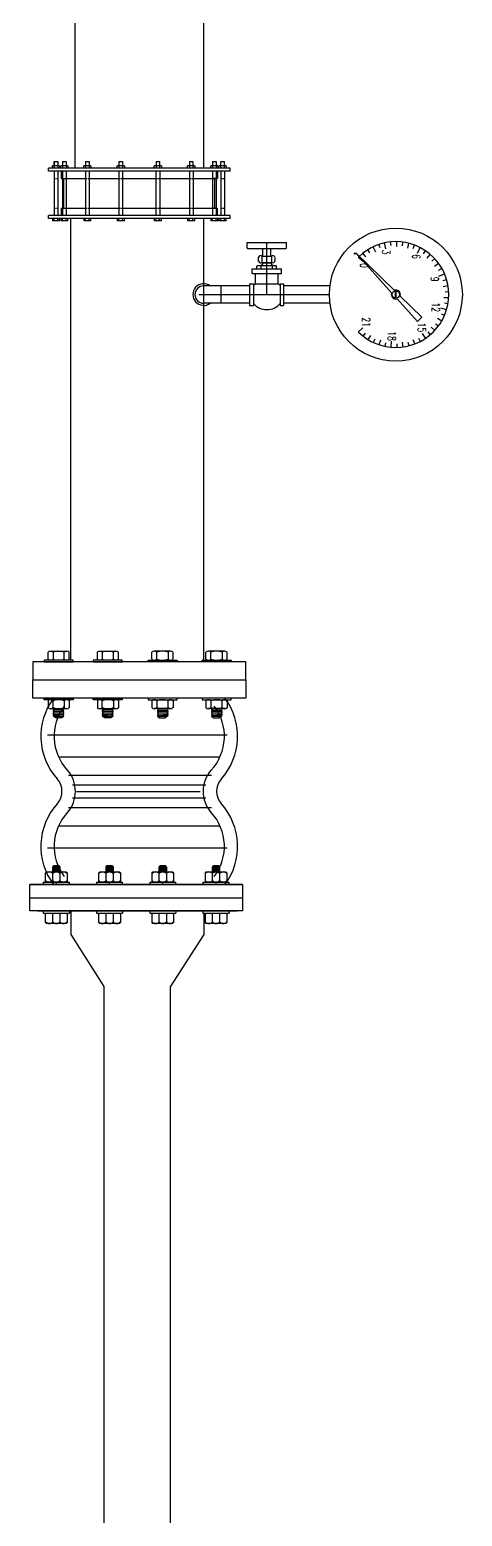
# Model space of a CAD drawing. Header units: inches. Extents: x 51172 to 63334, y -27893 to -10796.
# Drawn here: x 55821 to 56146, y -26775 to -25657 of the extents above; entities that cross this region are included whole.
import ezdxf
from ezdxf.enums import TextEntityAlignment as Align

# ---------------------------------------------------------------- set-up
doc = ezdxf.new("R2010")
doc.units = ezdxf.units.IN
doc.header["$MEASUREMENT"] = 0
doc.linetypes.add('HIDDEN', pattern=[0.375, 0.25, -0.125])
doc.styles.add('RomanS', font='romans.shx', dxfattribs={"width": 0.8})

# ---------------------------------------------------------------- blocks, each defined once
blk = doc.blocks.new('STC600')
for p, q in [((0, 780), (12, 780)), ((0, 0), (0, 780)), ((12, 0), (12, 780)), ((203.4, 780), (215.4, 780)), ((203.4, 0), (203.4, 780)), ((215.4, 0), (215.4, 780)), ((0, 762.9), (-10.3, 762.9)), ((-10.3, 732.1), (-10.3, 762.9)), ((-10.3, 755.2), (0, 755.2)), ((-10.3, 739.8), (0, 739.8)), ((-10.3, 732.1), (0, 732.1)), ((0, 727.5), (-10.3, 727.5)), ((-10.3, 696.7), (-10.3, 727.5)), ((-10.3, 719.8), (0, 719.8)), ((-10.3, 704.4), (0, 704.4)), ((203.4, 755.5), (12, 755.5)), ((203.4, 739.5), (12, 739.5)), ((44, 725.8), (12, 725.8)), ((203.4, 720.1), (12, 720.1)), ((203.4, 704.1), (12, 704.1)), ((44, 725.8), (44, 720.1)), ((44, 704.1), (44, 620.9)), ((171.4, 725.8), (171.4, 720.1)), ((203.4, 725.8), (171.4, 725.8)), ((171.4, 704.1), (171.4, 620.9)), ((203.4, 719.8), (203.4, 725.8)), ((215.4, 762.9), (225.7, 762.9)), ((244, 755.2), (215.4, 755.2)), ((215.4, 755.2), (244, 755.2)), ((244, 739.8), (215.4, 739.8)), ((225.7, 732.1), (215.4, 732.1)), ((215.4, 727.5), (225.7, 727.5)), ((244, 719.8), (215.4, 719.8)), ((244, 704.4), (215.4, 704.4)), ((225.7, 732.1), (225.7, 762.9)), ((225.7, 696.7), (225.7, 727.5)), ((244, 755.2), (244, 739.8)), ((244, 719.8), (244, 704.4)), ((-10.3, 696.7), (0, 696.7)), ((225.7, 696.7), (215.4, 696.7)), ((0, 628.3), (-10.3, 628.3)), ((-10.3, 597.5), (-10.3, 628.3)), ((-10.3, 620.6), (0, 620.6)), ((-10.3, 605.2), (0, 605.2)), ((-10.3, 597.5), (0, 597.5)), ((203.4, 620.9), (12, 620.9)), ((203.4, 604.9), (12, 604.9)), ((44, 604.9), (44, 477.6)), ((171.4, 604.9), (171.4, 477.6)), ((215.4, 628.3), (225.7, 628.3)), ((244, 620.6), (215.4, 620.6)), ((244, 605.2), (215.4, 605.2)), ((225.7, 597.5), (215.4, 597.5)), ((225.7, 597.5), (225.7, 628.3)), ((244, 620.6), (244, 605.2)), ((0, 485), (-10.3, 485)), ((-10.3, 454.1), (-10.3, 485)), ((-10.3, 477.3), (0, 477.3)), ((-10.3, 461.8), (0, 461.8)), ((-10.3, 454.1), (0, 454.1)), ((203.4, 477.6), (12, 477.6)), ((203.4, 461.6), (12, 461.6)), ((44, 461.6), (44, 318.5)), ((171.4, 461.6), (171.4, 318.5)), ((215.4, 485), (225.7, 485)), ((244, 477.3), (215.4, 477.3)), ((244, 461.8), (215.4, 461.8)), ((225.7, 454.1), (215.4, 454.1)), ((225.7, 454.1), (225.7, 485)), ((244, 477.3), (244, 461.8)), ((0, 325.9), (-10.3, 325.9)), ((-10.3, 295), (-10.3, 325.9)), ((215.4, 325.9), (225.7, 325.9)), ((225.7, 295), (225.7, 325.9)), ((-10.3, 318.2), (0, 318.2)), ((-10.3, 302.7), (0, 302.7)), ((-10.3, 295), (0, 295)), ((203.4, 318.4), (12, 318.4)), ((203.4, 302.4), (12, 302.4)), ((44, 302.5), (44, 175.1)), ((171.4, 302.5), (171.4, 175.1)), ((244, 318.2), (215.4, 318.2)), ((244, 302.7), (215.4, 302.7)), ((225.7, 295), (215.4, 295)), ((244, 318.2), (244, 302.7)), ((-10.3, 151.7), (-10.3, 182.5)), ((0, 182.5), (-10.3, 182.5)), ((-10.3, 174.8), (0, 174.8)), ((-10.3, 159.4), (0, 159.4)), ((-10.3, 151.7), (0, 151.7)), ((203.4, 175.1), (12, 175.1)), ((203.4, 159.1), (12, 159.1)), ((44, 159.1), (44, 75.9)), ((171.4, 159.1), (171.4, 75.9)), ((215.4, 182.5), (225.7, 182.5)), ((244, 174.8), (215.4, 174.8)), ((244, 159.4), (215.4, 159.4)), ((225.7, 151.7), (215.4, 151.7)), ((225.7, 151.7), (225.7, 182.5)), ((244, 174.8), (244, 159.4)), ((0, 83.3), (-10.3, 83.3)), ((-10.3, 52.5), (-10.3, 83.3)), ((-10.3, 75.6), (0, 75.6)), ((203.4, 75.9), (12, 75.9)), ((215.4, 83.3), (225.7, 83.3)), ((244, 75.6), (215.4, 75.6)), ((225.7, 52.5), (225.7, 83.3)), ((244, 75.6), (244, 60.2)), ((-10.3, 60.2), (0, 60.2)), ((-10.3, 52.5), (0, 52.5)), ((0, 47.9), (-10.3, 47.9)), ((-10.3, 17.1), (-10.3, 47.9)), ((-10.3, 40.2), (0, 40.2)), ((-10.3, 24.8), (0, 24.8)), ((-10.3, 17.1), (0, 17.1)), ((0, 0), (12, 0)), ((203.4, 59.9), (12, 59.9)), ((12, 54.2), (44, 54.2)), ((203.4, 40.5), (12, 40.5)), ((203.4, 24.5), (12, 24.5)), ((44, 59.9), (44, 54.2)), ((171.4, 59.9), (171.4, 54.2)), ((203.4, 54.2), (171.4, 54.2)), ((203.4, 0), (215.4, 0)), ((244, 60.2), (215.4, 60.2)), ((225.7, 52.5), (215.4, 52.5)), ((215.4, 47.9), (225.7, 47.9)), ((215.4, 40.5), (244, 40.5)), ((215.4, 24.5), (244, 24.5)), ((225.7, 17.1), (215.4, 17.1)), ((225.7, 17.1), (225.7, 47.9)), ((244, 40.5), (244, 24.5))]:
    blk.add_line(p, q)
at = {"linetype": 'HIDDEN', "ltscale": 25}
for p, q in [((44, 755.5), (44, 739.5)), ((171.4, 755.5), (171.4, 739.5)), ((44, 620.9), (44, 604.9)), ((171.4, 620.9), (171.4, 604.9)), ((44, 477.6), (44, 461.6)), ((171.4, 477.6), (171.4, 461.6)), ((44, 318.4), (44, 302.4)), ((171.4, 318.4), (171.4, 302.4)), ((44, 175.1), (44, 159.1)), ((171.4, 175.1), (171.4, 159.1)), ((44, 40.5), (44, 24.5)), ((171.4, 40.5), (171.4, 24.5))]:
    blk.add_line(p, q, dxfattribs=at)
at = {"ltscale": 0.1}
for p, q in [((44, 720.1), (44, 704.1)), ((44, 720.1), (44, 704.1)), ((44, 713.8), (171.4, 713.8)), ((171.4, 720.1), (171.4, 704.1)), ((171.4, 720.1), (171.4, 704.1)), ((44, 75.9), (44, 59.9)), ((44, 59.9), (44, 75.9)), ((44, 66.2), (171.4, 66.2)), ((171.4, 75.9), (171.4, 59.9)), ((171.4, 59.9), (171.4, 75.9))]:
    blk.add_line(p, q, dxfattribs=at)
blk = doc.blocks.new('pressuregauge')
at = {"color": 8}
for p, q in [((-0.0183, 0.1767), (-0.0197, 0.1791)), ((-0.0138, 0.1768), (-0.0156, 0.1811)), ((-0.0105, 0.18), (-0.0113, 0.1827)), ((-0.0062, 0.18), (-0.0068, 0.1837)), ((-0.0021, 0.1815), (-0.0023, 0.1842)), ((0.0021, 0.1805), (0.0023, 0.1842)), ((0.0063, 0.181), (0.0068, 0.1837)), ((0.01, 0.1782), (0.0113, 0.1827)), ((0.0145, 0.1786), (0.0156, 0.1811)), ((0.0178, 0.1759), (0.0197, 0.1791)), ((-0.0274, 0.168), (-0.0302, 0.1704)), ((-0.0252, 0.1716), (-0.0271, 0.1737)), ((-0.0214, 0.1736), (-0.0235, 0.1766)), ((0.0219, 0.1744), (0.0235, 0.1766)), ((0.0245, 0.171), (0.027, 0.1737)), ((0.0281, 0.1686), (0.0302, 0.1704)), ((-0.0346, 0.1576), (-0.0372, 0.1586)), ((-0.0312, 0.1607), (-0.0353, 0.1628)), ((-0.0307, 0.1652), (-0.033, 0.1667)), ((0.0011, 0.1477), (0.0171, 0.1641)), ((0.0033, 0.1455), (0.0203, 0.1607)), ((0.0203, 0.1607), (0.0171, 0.1641)), ((0.0292, 0.1642), (0.033, 0.1668)), ((0.0329, 0.1616), (0.0353, 0.1628)), ((0.0337, 0.1573), (0.0372, 0.1587)), ((-0.0367, 0.1494), (-0.0395, 0.1498)), ((-0.035, 0.1534), (-0.0386, 0.1543)), ((0.0358, 0.1493), (0.0395, 0.1498)), ((0.0359, 0.1536), (0.0386, 0.1543)), ((-0.0361, 0.1452), (-0.0398, 0.1452)), ((-0.0369, 0.1409), (-0.0396, 0.1406)), ((-0.0344, 0.1371), (-0.0389, 0.1361)), ((-0.0314, 0.1144), (-0.0032, 0.1433)), ((-0.0314, 0.1144), (-0.0013, 0.1413)), ((0.0028, 0.1447), (-0.0028, 0.1447)), ((0.0028, 0.1442), (-0.0028, 0.1442)), ((0.035, 0.1411), (0.0396, 0.1407)), ((0.0362, 0.1367), (0.0389, 0.1362)), ((0.037, 0.1452), (0.0398, 0.1453)), ((-0.0351, 0.1326), (-0.0377, 0.1317)), ((-0.0318, 0.1295), (-0.036, 0.1275)), ((-0.0315, 0.1249), (-0.0338, 0.1235)), ((0.0307, 0.1254), (0.0338, 0.1235)), ((0.0335, 0.1287), (0.036, 0.1275)), ((0.0342, 0.1329), (0.0377, 0.1318)), ((-0.0283, 0.122), (-0.0312, 0.1197)), ((-0.0249, 0.1196), (-0.0282, 0.1163)), ((0.0249, 0.1196), (0.0282, 0.1163)), ((0.029, 0.1214), (0.0312, 0.1197)), ((0, -0.0035), (0, 0.0945)), ((0, 0.0475), (-0.0391, 0.0475))]:
    blk.add_line(p, q, dxfattribs=at)
for p, q in [((-0.0065, 0.095), (-0.0065, 0.06)), ((0.0065, 0.095), (0.0065, 0.06)), ((-0.0352, 0.0623), (-0.0391, 0.0623)), ((-0.0391, 0.0326), (-0.0391, 0.0623)), ((-0.0346, 0.0333), (-0.0346, 0.0617)), ((-0.0193, 0.0364), (-0.0193, 0.0586)), ((-0.0159, 0.0586), (-0.0193, 0.0586)), ((-0.0159, 0.0364), (-0.0159, 0.0586)), ((-0.0081, 0.0561), (-0.0157, 0.0561)), ((-0.0082, 0.06), (0.0082, 0.06)), ((-0.0082, 0.0575), (-0.0082, 0.06)), ((-0.0082, 0.0575), (0.0082, 0.0575)), ((-0.0081, 0.0389), (-0.0081, 0.0561)), ((0.0082, 0.0575), (0.0082, 0.06)), ((-0.029, 0.0506), (-0.0346, 0.0506)), ((-0.029, 0.0511), (-0.0241, 0.0511)), ((-0.029, 0.0438), (-0.029, 0.051)), ((-0.0257, 0.0537), (-0.0275, 0.0537)), ((-0.0242, 0.0439), (-0.0242, 0.051)), ((-0.0239, 0.0506), (-0.0242, 0.0506)), ((-0.0239, 0.0446), (-0.0239, 0.0506)), ((-0.0213, 0.0549), (-0.0219, 0.0543)), ((-0.0219, 0.0406), (-0.0219, 0.0543)), ((-0.0219, 0.0515), (-0.0193, 0.0515)), ((-0.0193, 0.0549), (-0.0213, 0.0549)), ((-0.029, 0.0446), (-0.0346, 0.0446)), ((-0.029, 0.0438), (-0.0241, 0.0438)), ((-0.025, 0.0413), (-0.0282, 0.0413)), ((-0.0239, 0.0446), (-0.0242, 0.0446)), ((-0.0219, 0.0431), (-0.0193, 0.0431)), ((-0.0213, 0.0399), (-0.0219, 0.0406)), ((-0.0193, 0.0399), (-0.0213, 0.0399)), ((-0.0159, 0.0364), (-0.0193, 0.0364)), ((-0.0081, 0.0389), (-0.0159, 0.0389)), ((-0.0082, 0.0374), (0.0082, 0.0374)), ((-0.0082, 0.0345), (-0.0082, 0.0374)), ((-0.0082, 0.0345), (0.0082, 0.0345)), ((-0.0065, 0.0345), (-0.0065, 0)), ((0.0065, 0.0345), (0.0065, 0)), ((0.0082, 0.0345), (0.0082, 0.0374)), ((-0.0352, 0.0326), (-0.0391, 0.0326)), ((-0.0065, 0.013), (0.0065, 0.013))]:
    blk.add_line(p, q)
blk.add_circle((0, 0.1445), 0.05)
for centre, radius in [((0, 0.1445), 0.00278), ((-0.0308, 0.1137), 0.000463)]:
    blk.add_circle(centre, radius, dxfattribs=at)
for radius, start, end in [(0.0398, 315, 225), (0.00343, 70.726, 200.654), (0.00343, 246.9077, 16.8356)]:
    blk.add_arc((0, 0.1445), radius, start, end, dxfattribs=at)
for centre, radius, start, end in [((-0.0352, 0.0617), 0.000636, 0, 90), ((0.0021, 0.0475), 0.0134, 131.437, 140.1121), ((-0.0021, 0.0475), 0.0134, 311.437, 48.563), ((-0.0276, 0.052), 0.00171, 87.3451, 214.6492), ((-0.0256, 0.052), 0.00171, 325.3508, 92.6549), ((-0.024, 0.0527), 0.0021, 270, 345.2887), ((-0.0276, 0.0429), 0.00171, 145.3508, 250.7556), ((-0.0256, 0.0429), 0.00171, 289.2444, 34.6492), ((-0.024, 0.0425), 0.0021, 14.7113, 90), ((0.0021, 0.0475), 0.0134, 220.071, 228.563), ((-0.0352, 0.0333), 0.000636, 270, 0), ((0, 0), 0.00812, 143.3884, 36.6116), ((0, 0), 0.00652, 180, 0)]:
    blk.add_arc(centre, radius, start, end)
at = {"color": 8, "style": 'RomanS', "width": 0.7}
for s, p in [('9', (-0.0116, 0.1737)), ('12', (0.0095, 0.1745)), ('6', (-0.0286, 0.1599)), ('15', (0.0247, 0.164)), ('3', (-0.0319, 0.1373)), ('18', (0.0312, 0.1415)), ('0', (-0.0219, 0.1208)), ('21', (0.0207, 0.1223))]:
    blk.add_text(s, height=0.00602, rotation=360, dxfattribs=at).set_placement(p, align=Align.MIDDLE)

msp = doc.modelspace()

# ---------------------------------------------------------------- linework, layer by layer
for p, q in [((55855.2, -25520.1), (55855.2, -25761.3)), ((55952, -25520.1), (55952, -25761.3)), ((55851.9, -25799), (55851.9, -26131.2)), ((55952, -25799), (55952, -26131.2)), ((55835.1, -26130.5), (55835.1, -26125.3)), ((55836.8, -26124.5), (55849.1, -26124.5)), ((55838.8, -26125.3), (55838.8, -26130.5)), ((55847.2, -26130.5), (55847.2, -26125.3)), ((55851, -26130.5), (55851, -26125.3)), ((55872.1, -26130.5), (55872.1, -26125.3)), ((55873.8, -26124.5), (55886.1, -26124.5)), ((55875.8, -26125.3), (55875.8, -26130.5)), ((55884.3, -26130.5), (55884.3, -26125.3)), ((55888, -26130.5), (55888, -26125.3)), ((55913.1, -26130.5), (55913.1, -26125.3)), ((55927.2, -26124.5), (55914.9, -26124.5)), ((55916.8, -26130.5), (55916.8, -26125.3)), ((55925.3, -26125.3), (55925.3, -26130.5)), ((55929, -26130.5), (55929, -26125.3)), ((55953.7, -26130.5), (55953.7, -26125.3)), ((55967.9, -26124.5), (55955.6, -26124.5)), ((55957.4, -26130.5), (55957.4, -26125.3)), ((55965.9, -26125.3), (55965.9, -26130.5)), ((55969.6, -26130.5), (55969.6, -26125.3)), ((55968, -26159.7), (55839.2, -26159.7)), ((55835.1, -26161.8), (55835.1, -26167)), ((55836.8, -26167.7), (55849.1, -26167.7)), ((55838.7, -26171.3), (55839.4, -26170.8)), ((55838.7, -26171.3), (55839.4, -26171.8)), ((55838.8, -26167), (55838.8, -26161.8)), ((55838.8, -26168.5), (55839.4, -26168.1)), ((55838.8, -26168.5), (55839.4, -26169)), ((55838.8, -26169.4), (55839.4, -26169)), ((55838.8, -26169.4), (55839.4, -26169.9)), ((55838.8, -26170.4), (55839.4, -26169.9)), ((55838.8, -26170.4), (55839.4, -26170.8)), ((55839, -26167.7), (55839.4, -26168.1)), ((55839.4, -26168.1), (55846.3, -26168.3)), ((55839.4, -26169), (55846.3, -26169.3)), ((55839.4, -26169.9), (55846.3, -26170.2)), ((55839.4, -26170.8), (55846.3, -26171.1)), ((55846.9, -26167.9), (55846.3, -26168.3)), ((55846.9, -26168.8), (55846.3, -26168.3)), ((55846.9, -26168.8), (55846.3, -26169.3)), ((55846.9, -26169.7), (55846.3, -26169.3)), ((55846.9, -26169.7), (55846.3, -26170.2)), ((55846.9, -26170.6), (55846.3, -26170.2)), ((55846.9, -26170.6), (55846.3, -26171.1)), ((55846.9, -26171.6), (55846.3, -26171.1)), ((55846.9, -26171.6), (55846.3, -26172)), ((55846.9, -26167.9), (55846.7, -26167.7)), ((55847.2, -26161.8), (55847.2, -26167)), ((55851, -26161.8), (55851, -26167)), ((55872.1, -26161.8), (55872.1, -26167)), ((55873.8, -26167.7), (55886.1, -26167.7)), ((55875.7, -26171.3), (55876.4, -26170.8)), ((55875.7, -26171.3), (55876.4, -26171.8)), ((55875.8, -26167), (55875.8, -26161.8)), ((55875.8, -26168.5), (55876.4, -26168.1)), ((55875.8, -26168.5), (55876.4, -26169)), ((55875.8, -26169.4), (55876.4, -26169)), ((55875.8, -26169.4), (55876.4, -26169.9)), ((55875.8, -26170.4), (55876.4, -26169.9)), ((55875.8, -26170.4), (55876.4, -26170.8)), ((55876, -26167.7), (55876.4, -26168.1)), ((55876.4, -26168.1), (55883.3, -26168.3)), ((55876.4, -26169), (55883.3, -26169.3)), ((55876.4, -26169.9), (55883.3, -26170.2)), ((55876.4, -26170.8), (55883.3, -26171.1)), ((55883.9, -26167.9), (55883.3, -26168.3)), ((55883.9, -26168.8), (55883.3, -26168.3)), ((55883.9, -26168.8), (55883.3, -26169.3)), ((55883.9, -26169.7), (55883.3, -26169.3)), ((55883.9, -26169.7), (55883.3, -26170.2)), ((55883.9, -26170.6), (55883.3, -26170.2)), ((55883.9, -26170.6), (55883.3, -26171.1)), ((55883.9, -26171.6), (55883.3, -26171.1)), ((55883.9, -26171.6), (55883.3, -26172)), ((55883.9, -26167.9), (55883.7, -26167.7)), ((55884.3, -26161.8), (55884.3, -26167)), ((55888, -26161.8), (55888, -26167)), ((55913.1, -26161.8), (55913.1, -26167)), ((55927.2, -26167.7), (55914.9, -26167.7)), ((55916.8, -26161.8), (55916.8, -26167)), ((55917.2, -26167.9), (55917.3, -26167.7)), ((55917.2, -26167.9), (55917.8, -26168.3)), ((55917.2, -26168.8), (55917.8, -26168.3)), ((55917.2, -26168.8), (55917.8, -26169.3)), ((55917.2, -26169.7), (55917.8, -26169.3)), ((55917.2, -26169.7), (55917.8, -26170.2)), ((55917.2, -26170.6), (55917.8, -26170.2)), ((55917.2, -26170.6), (55917.8, -26171.1)), ((55917.2, -26171.6), (55917.8, -26171.1)), ((55917.2, -26171.6), (55917.8, -26172)), ((55924.7, -26168.1), (55917.8, -26168.3)), ((55924.7, -26169), (55917.8, -26169.3)), ((55924.7, -26169.9), (55917.8, -26170.2)), ((55924.7, -26170.8), (55917.8, -26171.1)), ((55925.1, -26167.7), (55924.7, -26168.1)), ((55925.3, -26168.5), (55924.7, -26168.1)), ((55925.3, -26168.5), (55924.7, -26169)), ((55925.3, -26169.4), (55924.7, -26169)), ((55925.3, -26169.4), (55924.7, -26169.9)), ((55925.3, -26170.4), (55924.7, -26169.9)), ((55925.3, -26170.4), (55924.7, -26170.8)), ((55925.3, -26171.3), (55924.7, -26170.8)), ((55925.3, -26171.3), (55924.7, -26171.8)), ((55925.3, -26167), (55925.3, -26161.8)), ((55929, -26161.8), (55929, -26167)), ((55953.7, -26161.8), (55953.7, -26167)), ((55967.9, -26167.7), (55955.6, -26167.7)), ((55957.4, -26161.8), (55957.4, -26167)), ((55957.8, -26167.9), (55958, -26167.7)), ((55957.8, -26167.9), (55958.4, -26168.3)), ((55957.8, -26168.8), (55958.4, -26168.3)), ((55957.8, -26168.8), (55958.4, -26169.3)), ((55957.8, -26169.7), (55958.4, -26169.3)), ((55957.8, -26169.7), (55958.4, -26170.2)), ((55957.8, -26170.6), (55958.4, -26170.2)), ((55957.8, -26170.6), (55958.4, -26171.1)), ((55957.8, -26171.6), (55958.4, -26171.1)), ((55957.8, -26171.6), (55958.4, -26172)), ((55965.3, -26168.1), (55958.4, -26168.3)), ((55965.3, -26169), (55958.4, -26169.3)), ((55965.3, -26169.9), (55958.4, -26170.2)), ((55965.3, -26170.8), (55958.4, -26171.1)), ((55965.7, -26167.7), (55965.3, -26168.1)), ((55965.9, -26168.5), (55965.3, -26168.1)), ((55965.9, -26168.5), (55965.3, -26169)), ((55965.9, -26169.4), (55965.3, -26169)), ((55965.9, -26169.4), (55965.3, -26169.9)), ((55965.9, -26170.4), (55965.3, -26169.9)), ((55965.9, -26170.4), (55965.3, -26170.8)), ((55966, -26171.3), (55965.3, -26170.8)), ((55966, -26171.3), (55965.3, -26171.8)), ((55965.9, -26167), (55965.9, -26161.8)), ((55969.6, -26161.8), (55969.6, -26167)), ((55838.8, -26172.3), (55839.4, -26171.8)), ((55838.8, -26172.3), (55839.4, -26172.7)), ((55838.8, -26173.2), (55839.4, -26172.7)), ((55838.8, -26173.2), (55839.4, -26173.7)), ((55839.4, -26171.8), (55846.3, -26172)), ((55839.4, -26172.7), (55846.3, -26173)), ((55839.4, -26173.7), (55846.6, -26173.7)), ((55839.4, -26173.7), (55841, -26174.6)), ((55845.3, -26174.6), (55841, -26174.6)), ((55846.9, -26173.4), (55845.3, -26174.6)), ((55846.9, -26172.5), (55846.3, -26172)), ((55846.9, -26172.5), (55846.3, -26173)), ((55846.9, -26173.4), (55846.3, -26173)), ((55875.8, -26172.3), (55876.4, -26171.8)), ((55875.8, -26172.3), (55876.4, -26172.7)), ((55875.8, -26173.2), (55876.4, -26172.7)), ((55875.8, -26173.2), (55876.4, -26173.7)), ((55876.4, -26171.8), (55883.3, -26172)), ((55876.4, -26172.7), (55883.3, -26173)), ((55876.4, -26173.7), (55878, -26174.6)), ((55876.4, -26173.7), (55883.6, -26173.7)), ((55882.3, -26174.6), (55878, -26174.6)), ((55883.9, -26173.4), (55882.3, -26174.6)), ((55883.9, -26172.5), (55883.3, -26172)), ((55883.9, -26172.5), (55883.3, -26173)), ((55883.9, -26173.4), (55883.3, -26173)), ((55917.2, -26172.5), (55917.8, -26172)), ((55917.2, -26172.5), (55917.8, -26173)), ((55917.2, -26173.4), (55917.8, -26173)), ((55917.2, -26173.4), (55918.7, -26174.6)), ((55924.7, -26173.7), (55917.5, -26173.7)), ((55924.7, -26171.8), (55917.8, -26172)), ((55924.7, -26172.7), (55917.8, -26173)), ((55918.7, -26174.6), (55923, -26174.6)), ((55924.7, -26173.7), (55923, -26174.6)), ((55925.3, -26172.3), (55924.7, -26171.8)), ((55925.3, -26172.3), (55924.7, -26172.7)), ((55925.3, -26173.2), (55924.7, -26172.7)), ((55925.3, -26173.2), (55924.7, -26173.7)), ((55957.8, -26172.5), (55958.4, -26172)), ((55957.8, -26172.5), (55958.4, -26173)), ((55957.8, -26173.4), (55958.4, -26173)), ((55957.8, -26173.4), (55959.4, -26174.6)), ((55965.3, -26173.7), (55958.1, -26173.7)), ((55965.3, -26171.8), (55958.4, -26172)), ((55965.3, -26172.7), (55958.4, -26173)), ((55959.4, -26174.6), (55963.7, -26174.6)), ((55965.3, -26173.7), (55963.7, -26174.6)), ((55965.9, -26172.3), (55965.3, -26171.8)), ((55965.9, -26172.3), (55965.3, -26172.7)), ((55965.9, -26173.2), (55965.3, -26172.7)), ((55965.9, -26173.2), (55965.3, -26173.7)), ((55821.3, -26300), (55901.3, -26300)), ((55821.3, -26319.8), (55821.3, -26300)), ((55821.3, -26300), (55981.3, -26300)), ((55861.3, -26300), (55821.3, -26300)), ((55831.4, -26298.2), (55831.4, -26300)), ((55831.4, -26300), (55851.1, -26300)), ((55839.2, -26300), (55965.5, -26300)), ((55841.3, -26300), (55841.3, -26298.2)), ((55901.3, -26300), (55861.3, -26300)), ((55871.4, -26298.2), (55871.4, -26300)), ((55871.4, -26300), (55891.1, -26300)), ((55881.3, -26300), (55881.3, -26298.2)), ((55981.3, -26300), (55901.3, -26300)), ((55941.3, -26300), (55901.3, -26300)), ((55911.5, -26298.2), (55911.5, -26300)), ((55911.5, -26300), (55931.2, -26300)), ((55921.3, -26300), (55921.3, -26298.2)), ((55981.3, -26300), (55941.3, -26300)), ((55951.5, -26298.2), (55951.5, -26300)), ((55951.5, -26300), (55971.2, -26300)), ((55961.3, -26300), (55961.3, -26298.2)), ((55981.3, -26300), (55981.3, -26319.8)), ((55901.3, -26319.8), (55821.3, -26319.8)), ((55827.4, -26319.8), (55977.3, -26319.8)), ((55912.2, -26319.8), (55832.2, -26319.8)), ((55842.4, -26319.8), (55962.3, -26319.8)), ((55852.3, -26337.6), (55852.3, -26319.8)), ((55902.4, -26319.8), (55902.4, -26319.8)), ((55902.4, -26319.8), (55902.4, -26319.8)), ((55952.3, -26337.6), (55952.3, -26321.5)), ((55877.2, -26376.7), (55852.3, -26337.6)), ((55927.2, -26376.8), (55952.3, -26337.6)), ((55877.2, -26860.4), (55877.2, -26376.7)), ((55927.2, -26860.4), (55927.2, -26376.8))]:
    msp.add_line(p, q)
at = {"linetype": 'Continuous'}
for p, q in [((55834.5, -26187.4), (55969.6, -26187.4)), ((55843.1, -26204), (55964, -26204)), ((55850.4, -26217.8), (55957.8, -26217.8)), ((55853.5, -26225), (55953.7, -26225)), ((55853.5, -26234.7), (55953.7, -26234.7)), ((55856.4, -26229.9), (55949.4, -26229.9)), ((55850.4, -26242), (55957.8, -26242)), ((55833.2, -26291.1), (55833.8, -26290.5)), ((55833.2, -26297.6), (55833.2, -26291.1)), ((55833.8, -26290.5), (55848.7, -26290.5)), ((55838.6, -26290.5), (55838.6, -26286.6)), ((55838.6, -26296.9), (55838.6, -26291.8)), ((55843.3, -26286), (55839.2, -26286)), ((55844, -26286.6), (55844, -26290.5)), ((55844, -26291.8), (55844, -26296.9)), ((55849.3, -26291.1), (55848.7, -26290.5)), ((55849.3, -26291.1), (55849.3, -26297.6)), ((55873.2, -26291.1), (55873.9, -26290.5)), ((55873.2, -26297.6), (55873.2, -26291.1)), ((55873.9, -26290.5), (55888.7, -26290.5)), ((55878.6, -26290.5), (55878.6, -26286.6)), ((55878.6, -26296.9), (55878.6, -26291.8)), ((55883.3, -26286), (55879.2, -26286)), ((55884, -26286.6), (55884, -26290.5)), ((55884, -26291.8), (55884, -26296.9)), ((55889.4, -26291.1), (55888.7, -26290.5)), ((55889.4, -26291.1), (55889.4, -26297.6)), ((55913.2, -26291.1), (55913.9, -26290.5)), ((55913.2, -26297.6), (55913.2, -26291.1)), ((55913.9, -26290.5), (55928.7, -26290.5)), ((55918.6, -26290.5), (55918.6, -26286.6)), ((55918.6, -26296.9), (55918.6, -26291.8)), ((55923.3, -26286), (55919.3, -26286)), ((55924, -26286.6), (55924, -26290.5)), ((55924, -26291.8), (55924, -26296.9)), ((55929.4, -26291.1), (55928.7, -26290.5)), ((55929.4, -26291.1), (55929.4, -26297.6)), ((55953.3, -26291.1), (55953.9, -26290.5)), ((55953.3, -26297.6), (55953.3, -26291.1)), ((55953.9, -26290.5), (55968.8, -26290.5)), ((55958.6, -26290.5), (55958.6, -26286.6)), ((55958.6, -26296.9), (55958.6, -26291.8)), ((55963.4, -26286), (55959.3, -26286)), ((55964, -26286.6), (55964, -26290.5)), ((55964, -26291.8), (55964, -26296.9)), ((55969.4, -26291.1), (55968.8, -26290.5)), ((55969.4, -26291.1), (55969.4, -26297.6)), ((55821.3, -26300), (55981.3, -26300)), ((55831.1, -26300), (55821.3, -26300)), ((55831.4, -26298.2), (55851.1, -26298.2)), ((55833.8, -26298.2), (55833.2, -26297.6)), ((55848.7, -26298.2), (55833.8, -26298.2)), ((55849.3, -26297.6), (55848.7, -26298.2)), ((55870.1, -26300), (55850.4, -26300)), ((55851.1, -26300), (55851.1, -26298.2)), ((55871.4, -26298.2), (55891.1, -26298.2)), ((55873.9, -26298.2), (55873.2, -26297.6)), ((55888.7, -26298.2), (55873.9, -26298.2)), ((55889.4, -26297.6), (55888.7, -26298.2)), ((55891.1, -26300), (55891.1, -26298.2)), ((55892.5, -26300), (55912.2, -26300)), ((55911.5, -26298.2), (55931.2, -26298.2)), ((55913.9, -26298.2), (55913.2, -26297.6)), ((55928.7, -26298.2), (55913.9, -26298.2)), ((55929.4, -26297.6), (55928.7, -26298.2)), ((55931.2, -26300), (55931.2, -26298.2)), ((55931.5, -26300), (55951.2, -26300)), ((55951.5, -26298.2), (55971.2, -26298.2)), ((55953.9, -26298.2), (55953.3, -26297.6)), ((55968.8, -26298.2), (55953.9, -26298.2)), ((55969.4, -26297.6), (55968.8, -26298.2)), ((55971.2, -26300), (55971.2, -26298.2)), ((55821.3, -26309.9), (55981.3, -26309.9)), ((55831.1, -26319.8), (55821.3, -26319.8)), ((55831.4, -26319.8), (55831.4, -26321.5)), ((55831.4, -26321.5), (55851.1, -26321.5)), ((55833.2, -26322.2), (55833.8, -26321.5)), ((55833.2, -26328.6), (55833.2, -26322.2)), ((55838.6, -26328), (55838.6, -26321.5)), ((55844, -26321.5), (55844, -26328)), ((55849.3, -26322.2), (55848.7, -26321.5)), ((55849.3, -26322.2), (55849.3, -26328.6)), ((55870.1, -26319.8), (55850.4, -26319.8)), ((55851.1, -26319.8), (55851.1, -26321.5)), ((55871.4, -26319.8), (55871.4, -26321.5)), ((55871.4, -26321.5), (55891.1, -26321.5)), ((55873.2, -26322.2), (55873.9, -26321.5)), ((55873.2, -26328.6), (55873.2, -26322.2)), ((55878.6, -26328), (55878.6, -26321.5)), ((55884, -26321.5), (55884, -26328)), ((55889.4, -26322.2), (55888.7, -26321.5)), ((55889.4, -26322.2), (55889.4, -26328.6)), ((55891.1, -26319.8), (55891.1, -26321.5)), ((55892.5, -26319.8), (55912.2, -26319.8)), ((55911.5, -26319.8), (55911.5, -26321.5)), ((55911.5, -26321.5), (55931.2, -26321.5)), ((55913.2, -26322.2), (55913.9, -26321.5)), ((55913.2, -26328.6), (55913.2, -26322.2)), ((55918.6, -26328), (55918.6, -26321.5)), ((55924, -26321.5), (55924, -26328)), ((55929.4, -26322.2), (55928.7, -26321.5)), ((55929.4, -26322.2), (55929.4, -26328.6)), ((55931.2, -26319.8), (55931.2, -26321.5)), ((55931.5, -26319.8), (55951.2, -26319.8)), ((55951.5, -26319.8), (55951.5, -26321.5)), ((55951.5, -26321.5), (55971.2, -26321.5)), ((55953.3, -26322.2), (55953.9, -26321.5)), ((55953.3, -26328.6), (55953.3, -26322.2)), ((55958.6, -26328), (55958.6, -26321.5)), ((55964, -26321.5), (55964, -26328)), ((55969.4, -26322.2), (55968.7, -26321.5)), ((55969.4, -26322.2), (55969.4, -26328.6)), ((55971.2, -26319.8), (55971.2, -26321.5)), ((55833.8, -26329.3), (55833.2, -26328.6)), ((55848.7, -26329.3), (55833.8, -26329.3)), ((55849.3, -26328.6), (55848.7, -26329.3)), ((55873.9, -26329.3), (55873.2, -26328.6)), ((55888.7, -26329.3), (55873.9, -26329.3)), ((55889.4, -26328.6), (55888.7, -26329.3)), ((55913.9, -26329.3), (55913.2, -26328.6)), ((55928.7, -26329.3), (55913.9, -26329.3)), ((55929.4, -26328.6), (55928.7, -26329.3)), ((55953.9, -26329.3), (55953.3, -26328.6)), ((55968.7, -26329.3), (55953.9, -26329.3)), ((55969.4, -26328.6), (55968.7, -26329.3))]:
    msp.add_line(p, q, dxfattribs=at)
at = {"color": 8, "linetype": 'Continuous'}
for p, q in [((55843.1, -26255.8), (55964, -26255.8)), ((55834.5, -26272.4), (55969.6, -26272.4))]:
    msp.add_line(p, q, dxfattribs=at)
for points in [[(55823.6, -26132.5), (55823.6, -26146.1), (55983.6, -26146.1), (55983.6, -26132.5)], [(55832, -26131.2), (55832, -26132.5), (55853.8, -26132.5), (55853.8, -26131.2)], [(55869, -26131.2), (55869, -26132.5), (55890.8, -26132.5), (55890.8, -26131.2)], [(55932.1, -26131.2), (55932.1, -26132.5), (55910.3, -26132.5), (55910.3, -26131.2)], [(55972.7, -26131.2), (55972.7, -26132.5), (55950.9, -26132.5), (55950.9, -26131.2)], [(55823.6, -26159.7), (55823.6, -26146.1), (55983.6, -26146.1), (55983.6, -26159.7)], [(55832, -26161), (55832, -26159.7), (55853.8, -26159.7), (55853.8, -26161)], [(55869, -26161), (55869, -26159.7), (55890.8, -26159.7), (55890.8, -26161)], [(55932.1, -26161), (55932.1, -26159.7), (55910.3, -26159.7), (55910.3, -26161)], [(55972.7, -26161), (55972.7, -26159.7), (55950.9, -26159.7), (55950.9, -26161)]]:
    msp.add_lwpolyline(points, close=True)
at = {"linetype": 'Continuous'}
msp.add_lwpolyline([(55981.3, -26319.8), (55821.3, -26319.8)], dxfattribs=at)
for centre, radius, start, end in [((55836.9, -26127.1), 2.62, 44.9141, 135.0859), ((55843, -26136.5), 12, 69.2913, 110.7087), ((55849.1, -26127.1), 2.62, 45.0088, 134.9912), ((55873.9, -26127.1), 2.62, 44.9141, 135.0859), ((55880, -26136.5), 12, 69.2913, 110.7087), ((55886.1, -26127.1), 2.62, 45.0088, 134.9912), ((55914.9, -26127.1), 2.62, 45.0088, 134.9912), ((55921, -26136.5), 12, 69.2913, 110.7087), ((55927.1, -26127.1), 2.62, 44.9141, 135.0859), ((55955.6, -26127.1), 2.62, 45.0088, 134.9912), ((55961.7, -26136.5), 12, 69.2913, 110.7087), ((55967.8, -26127.1), 2.62, 44.9141, 135.0859), ((55836.9, -26128.6), 2.62, 224.9141, 315.0859), ((55843, -26119.2), 12, 249.2913, 290.7087), ((55849.1, -26128.6), 2.62, 225.0088, 314.9912), ((55873.9, -26128.6), 2.62, 224.9141, 315.0859), ((55880, -26119.2), 12, 249.2913, 290.7087), ((55886.1, -26128.6), 2.62, 225.0088, 314.9912), ((55914.9, -26128.6), 2.62, 225.0088, 314.9912), ((55921, -26119.2), 12, 249.2913, 290.7087), ((55927.1, -26128.6), 2.62, 224.9141, 315.0859), ((55955.6, -26128.6), 2.62, 225.0088, 314.9912), ((55961.7, -26119.2), 12, 249.2913, 290.7087), ((55967.8, -26128.6), 2.62, 224.9141, 315.0859), ((55836.9, -26163.6), 2.62, 44.9141, 135.0859), ((55836.9, -26165.1), 2.62, 224.9141, 315.0859), ((55843, -26173), 12, 69.2913, 110.7087), ((55843, -26155.7), 12, 249.2913, 290.7087), ((55849.1, -26163.6), 2.62, 45.0088, 134.9912), ((55849.1, -26165.1), 2.62, 225.0088, 314.9912), ((55873.9, -26163.6), 2.62, 44.9141, 135.0859), ((55873.9, -26165.1), 2.62, 224.9141, 315.0859), ((55880, -26173), 12, 69.2913, 110.7087), ((55880, -26155.7), 12, 249.2913, 290.7087), ((55886.1, -26163.6), 2.62, 45.0088, 134.9912), ((55886.1, -26165.1), 2.62, 225.0088, 314.9912), ((55914.9, -26163.6), 2.62, 45.0088, 134.9912), ((55914.9, -26165.1), 2.62, 225.0088, 314.9912), ((55921, -26173), 12, 69.2913, 110.7087), ((55921, -26155.7), 12, 249.2913, 290.7087), ((55927.1, -26163.6), 2.62, 44.9141, 135.0859), ((55927.1, -26165.1), 2.62, 224.9141, 315.0859), ((55955.6, -26163.6), 2.62, 45.0088, 134.9912), ((55955.6, -26165.1), 2.62, 225.0088, 314.9912), ((55961.7, -26173), 12, 69.2913, 110.7087), ((55961.7, -26155.7), 12, 249.2913, 290.7087), ((55967.8, -26163.6), 2.62, 44.9141, 135.0859), ((55967.8, -26165.1), 2.62, 224.9141, 315.0859)]:
    msp.add_arc(centre, radius, start, end)
for centre, radius, start, end in [((55877.4, -26188.5), 47.8, 143.0328, 222.3139), ((55929.8, -26188.5), 47.8, 317.6861, 36.9672), ((55877.4, -26188.5), 37.8, 143.0328, 222.3139), ((55929.8, -26188.5), 37.8, 317.6861, 36.9672), ((55831.4, -26229.9), 24.2, 319.1589, 40.8411), ((55975.8, -26229.9), 24.2, 139.1589, 220.8411), ((55831.4, -26229.9), 14.1, 319.1589, 40.8411), ((55975.8, -26229.9), 14.1, 139.1589, 220.8411), ((55877.4, -26271.3), 47.8, 137.6861, 216.9672), ((55877.4, -26271.3), 37.8, 137.6861, 216.9672), ((55929.8, -26271.3), 37.8, 323.0328, 42.3139), ((55929.8, -26271.3), 47.8, 323.0328, 42.3139), ((55835.9, -26294), 3.48, 39.3849, 140.6151), ((55839.2, -26286.6), 0.646, 90, 180), ((55843.5, -26300.3), 14.1, 88.9617, 110.4885), ((55843.5, -26300.3), 13.5, 88.1407, 111.5176), ((55843.5, -26300.3), 12.8, 88.1407, 112.6587), ((55843.5, -26300.3), 12.2, 88.1407, 113.9319), ((55843.5, -26300.3), 11.5, 88.1407, 115.3626), ((55841.3, -26294), 3.48, 39.3849, 140.6151), ((55843.5, -26300.3), 10.9, 88.1407, 115.6381), ((55843.5, -26300.3), 10.3, 88.1407, 106.5975), ((55843.3, -26286.6), 0.646, 0, 90), ((55846.6, -26294), 3.48, 39.3849, 140.6151), ((55875.9, -26294), 3.48, 39.3849, 140.6151), ((55879.2, -26286.6), 0.646, 90, 180), ((55883.5, -26300.3), 14.1, 88.9617, 110.4885), ((55883.5, -26300.3), 13.5, 88.1407, 111.5176), ((55883.5, -26300.3), 12.8, 88.1407, 112.6587), ((55883.5, -26300.3), 12.2, 88.1407, 113.9319), ((55883.5, -26300.3), 11.5, 88.1407, 115.3626), ((55881.3, -26294), 3.48, 39.3849, 140.6151), ((55883.5, -26300.3), 10.9, 88.1407, 115.6381), ((55883.5, -26300.3), 10.3, 88.1407, 106.5975), ((55883.3, -26286.6), 0.646, 0, 90), ((55886.7, -26294), 3.48, 39.3849, 140.6151), ((55915.9, -26294), 3.48, 39.3849, 140.6151), ((55919.3, -26286.6), 0.646, 90, 180), ((55923.6, -26300.3), 14.1, 88.9617, 110.4885), ((55923.6, -26300.3), 13.5, 88.1407, 111.5176), ((55923.6, -26300.3), 12.8, 88.1407, 112.6587), ((55923.6, -26300.3), 12.2, 88.1407, 113.9319), ((55923.6, -26300.3), 11.5, 88.1407, 115.3626), ((55921.3, -26294), 3.48, 39.3849, 140.6151), ((55923.6, -26300.3), 10.9, 88.1407, 115.6381), ((55923.6, -26300.3), 10.3, 88.1407, 106.5975), ((55923.3, -26286.6), 0.646, 0, 90), ((55926.7, -26294), 3.48, 39.3849, 140.6151), ((55955.9, -26294), 3.48, 39.3849, 140.6151), ((55959.3, -26286.6), 0.646, 90, 180), ((55963.6, -26300.3), 14.1, 88.9617, 110.4885), ((55963.6, -26300.3), 13.5, 88.1407, 111.5176), ((55963.6, -26300.3), 12.8, 88.1407, 112.6587), ((55963.6, -26300.3), 12.2, 88.1407, 113.9319), ((55963.6, -26300.3), 11.5, 88.1407, 115.3626), ((55961.3, -26294), 3.48, 39.3849, 140.6151), ((55963.6, -26300.3), 10.9, 88.1407, 115.6381), ((55963.6, -26300.3), 10.3, 88.1407, 106.5975), ((55963.4, -26286.6), 0.646, 0, 90), ((55966.7, -26294), 3.48, 39.3849, 140.6151), ((55835.9, -26294.7), 3.48, 219.3849, 320.6151), ((55841.3, -26294.7), 3.48, 219.3849, 320.6151), ((55846.6, -26294.7), 3.48, 219.3849, 320.6151), ((55875.9, -26294.7), 3.48, 219.3849, 320.6151), ((55881.3, -26294.7), 3.48, 219.3849, 320.6151), ((55886.7, -26294.7), 3.48, 219.3849, 320.6151), ((55915.9, -26294.7), 3.48, 219.3849, 320.6151), ((55921.3, -26294.7), 3.48, 219.3849, 320.6151), ((55926.7, -26294.7), 3.48, 219.3849, 320.6151), ((55955.9, -26294.7), 3.48, 219.3849, 320.6151), ((55961.3, -26294.7), 3.48, 219.3849, 320.6151), ((55966.7, -26294.7), 3.48, 219.3849, 320.6151), ((55835.9, -26325.8), 3.48, 219.3849, 320.6151), ((55841.3, -26325.8), 3.48, 219.3849, 320.6151), ((55846.6, -26325.8), 3.48, 219.3849, 320.6151), ((55875.9, -26325.8), 3.48, 219.3849, 320.6151), ((55881.3, -26325.8), 3.48, 219.3849, 320.6151), ((55886.7, -26325.8), 3.48, 219.3849, 320.6151), ((55915.9, -26325.8), 3.48, 219.3849, 320.6151), ((55921.3, -26325.8), 3.48, 219.3849, 320.6151), ((55926.7, -26325.8), 3.48, 219.3849, 320.6151), ((55955.9, -26325.8), 3.48, 219.3849, 320.6151), ((55961.3, -26325.8), 3.48, 219.3849, 320.6151), ((55966.7, -26325.8), 3.48, 219.3849, 320.6151)]:
    msp.add_arc(centre, radius, start, end, dxfattribs=at)

# ---------------------------------------------------------------- block references
for name, p, xscale, yscale, zscale, rotation in [('STC600', (55971.9, -25799), 0.1750875, 0.1750875, 0.1750875, 90), ('pressuregauge', (55952, -25856.3), 1000, 1000, 1000, 270)]:
    msp.add_blockref(name, p, dxfattribs=dict(xscale=xscale, yscale=yscale, zscale=zscale, rotation=rotation))

doc.saveas('drawing.dxf')
